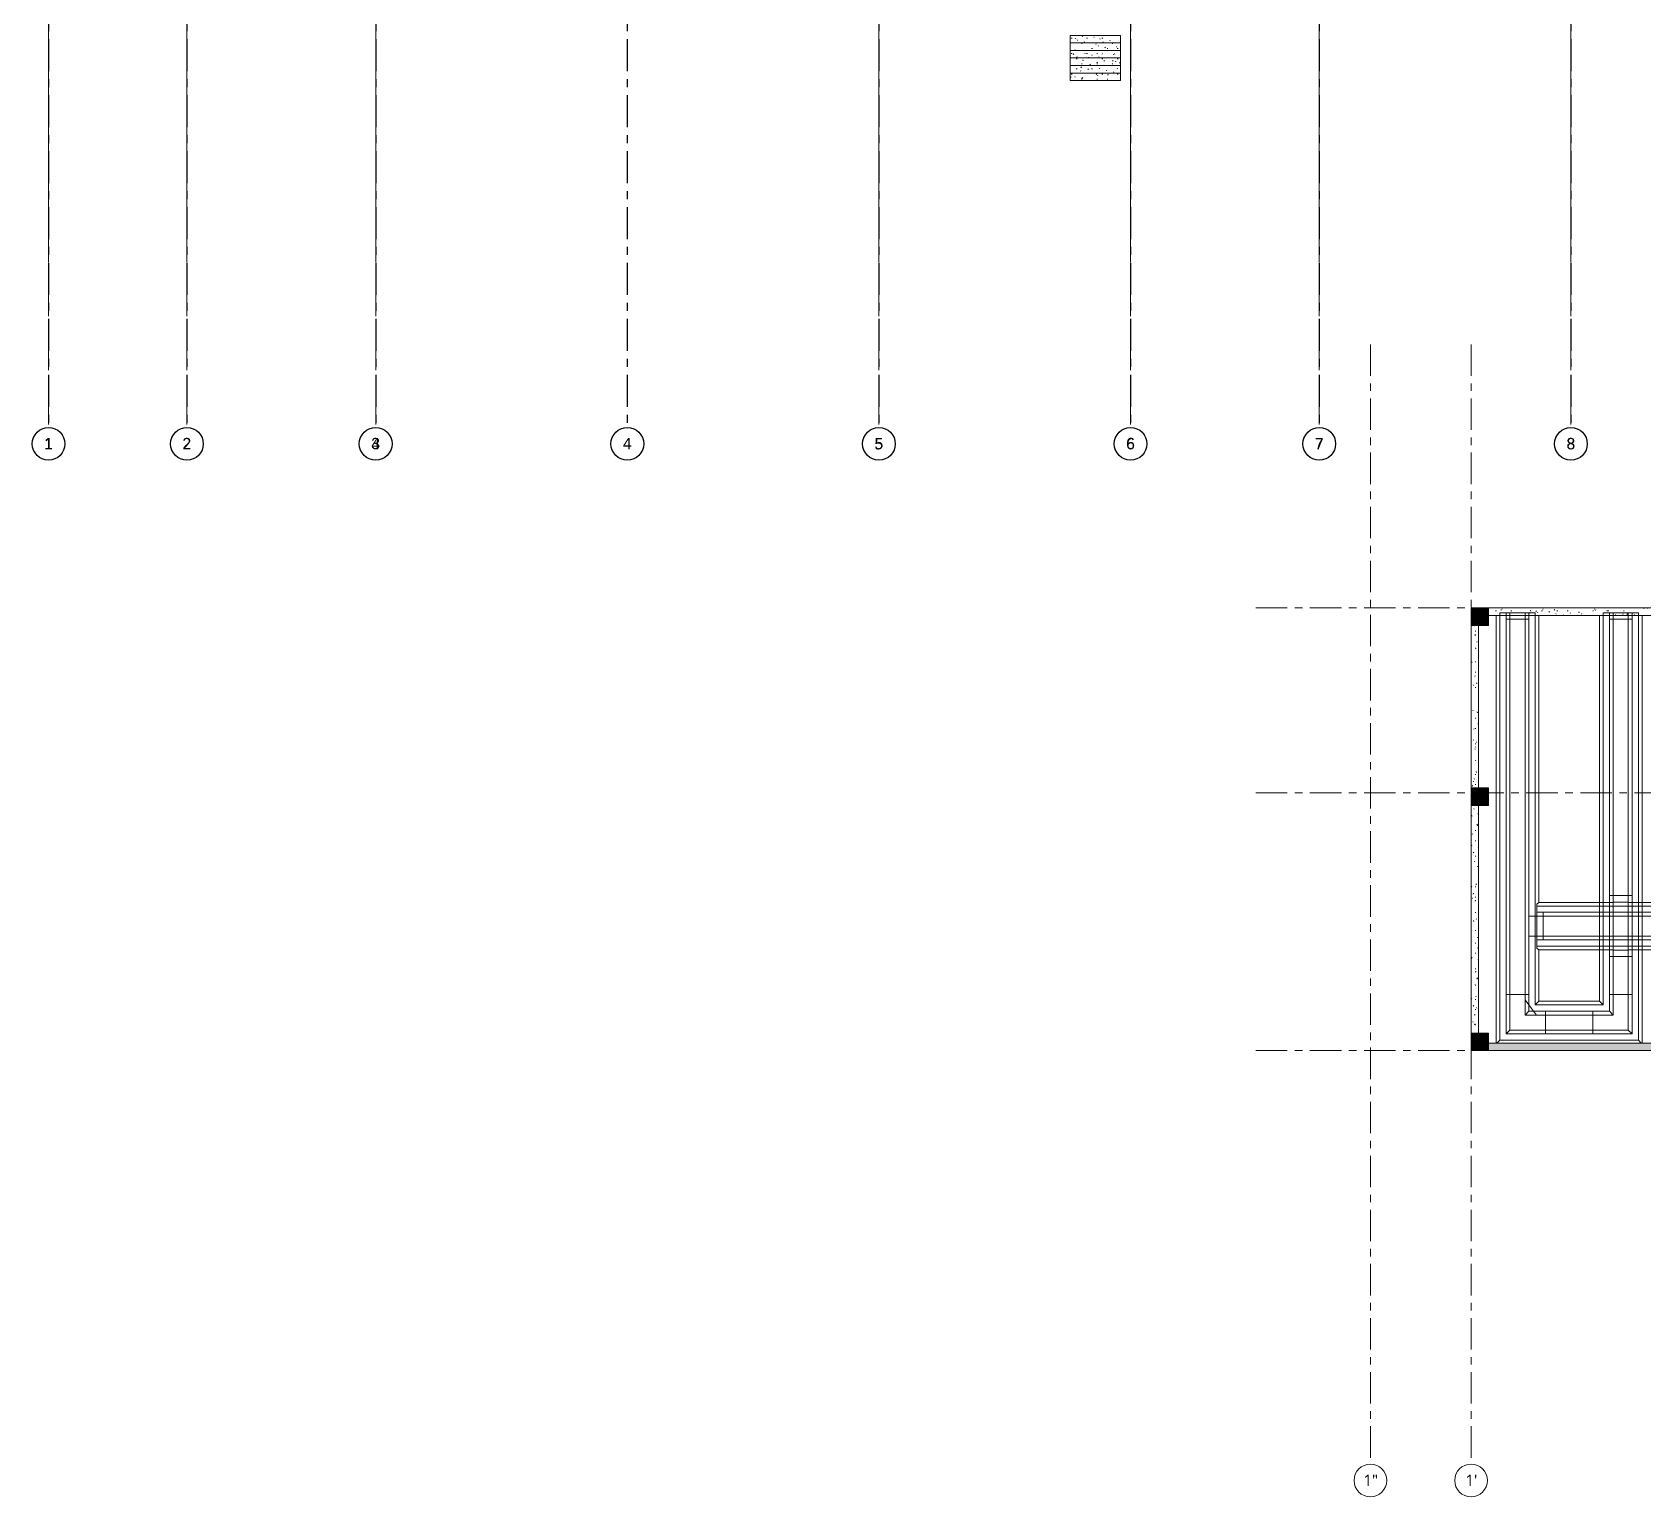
# Model space of a CAD drawing. Header units: millimetres. Extents: x -4000 to 187956, y -58990 to 162485.
# Drawn here: x -650 to 63355, y -58990 to -775 of the extents above; entities that cross this region are included whole.
import ezdxf

# ---------------------------------------------------------------- set-up
doc = ezdxf.new("R2010")
doc.units = ezdxf.units.MM
for name, pattern in [('Grid Line', [2222.5, 1270, -317.5, 317.5, -317.5]), ('Grid Line 12_5mm', [2150, 1250, -300, 300, -300]), ('Overhead 1_5mm', [250, 150, -100])]:
    doc.linetypes.add(name, pattern=pattern)
for name, color, linetype, lineweight in [('S-BEAM', 12, 'Continuous', 9), ('S-COLS', 52, 'Continuous', 9), ('S-GRID', 1, 'Continuous', 30), ('S-GRID-IDEN', 1, 'Continuous', 30), ('S-STRS', 31, 'Continuous', 9)]:
    doc.layers.add(name, color=color, linetype=linetype, lineweight=lineweight)
doc.styles.add('Arial', font='arial.ttf', dxfattribs={"height": 450})
doc.styles.add('Trebuchet MS_1', font='trebuc.ttf', dxfattribs={"height": 450})
pattern_1 = [(0, (0, 0), (812.8, 203.2), [33.528, -576.072, 33.528, -576.072, -3251.2]), (0, (0, 0), (812.8, 203.2), [-1219.2, 33.528, -1185.672, 33.528, -576.072, -1422.4]), (0, (0, 0), (812.8, 203.2), [-3048, 33.528, -372.872, 33.528, -982.472]), (120, (304.8, 101.6), (-582.37636, 602.30545), [33.528, -576.072, 33.528, -576.072, -3251.2]), (120, (304.8, 101.6), (-582.37636, 602.30545), [-1219.2, 33.528, -1185.672, 33.528, -576.072, -1422.4]), (120, (304.8, 101.6), (-582.37636, 602.30545), [-3048, 33.528, -372.872, 33.528, -982.472]), (240, (406.4, 508), (-230.42364, -805.50545), [33.528, -576.072, 33.528, -576.072, -3251.2]), (240, (406.4, 508), (-230.42364, -805.50545), [-1219.2, 33.528, -1185.672, 33.528, -576.072, -1422.4]), (240, (406.4, 508), (-230.42364, -805.50545), [-3048, 33.528, -372.872, 33.528, -982.472])]

# ---------------------------------------------------------------- blocks, each defined once
blk = doc.blocks.new('Grid - M_Grid Head - Circle-4774-FFS - TANG 1')
at = {"layer": 'S-GRID-IDEN', "color": 250, "lineweight": 9}
blk.add_circle((0, 0), 6.5, dxfattribs=at)
blk = doc.blocks.new('CMF2_NHAPHUTRO_S_rvt-1-FFS - TANG 1')
at = {"layer": 'S-BEAM'}
h = blk.add_hatch(dxfattribs=at)
h.set_pattern_fill('FP_2', color=256, style=0, pattern_type=2)
h.set_pattern_definition(pattern_1)
h.paths.add_polyline_path([(62775, -23956), (63680, -23956), (63680, -23656), (57230, -23656), (57230, -23956), (62175, -23956)])
h = blk.add_hatch(dxfattribs=at)
h.set_pattern_fill('FP_1', color=256, style=0, pattern_type=2)
h.set_pattern_definition(pattern_1)
h.paths.add_polyline_path([(56830, -40556), (56830, -24356), (56530, -24356), (56530, -40556)])
h = blk.add_hatch(dxfattribs=at)
h.set_pattern_fill('FP_1', color=256, style=0, pattern_type=2)
h.set_pattern_definition(pattern_1)
h.paths.add_polyline_path([(146830, -41256), (146830, -40956), (57230, -40956), (57230, -41256), (138873, -41256)])
at = {"layer": 'S-COLS', "lineweight": 5, "transparency": 33554534}
for points in [[(57230, -24356), (57230, -23656), (56530, -23656), (56530, -24356)], [(57230, -31506), (57230, -30806), (56530, -30806), (56530, -31506)], [(57230, -41256), (57230, -40556), (56530, -40556), (56530, -41256)]]:
    blk.add_hatch(color=256, dxfattribs=at).paths.add_polyline_path(points)
at = {"layer": 'S-BEAM', "color": 250}
for p, q in [((57230, -23656), (57230, -23956)), ((63680, -23656), (57230, -23656)), ((57230, -23956), (58075, -23956)), ((57530, -40956), (57530, -23956)), ((57925, -23956), (57925, -40591)), ((57925, -24106), (57925, -23956)), ((58075, -24106), (57925, -24106)), ((58075, -23956), (58675, -23956)), ((58675, -23956), (58075, -23956)), ((58075, -23956), (58075, -24106)), ((58075, -24106), (58075, -39028)), ((58675, -24106), (58075, -24106)), ((58675, -23956), (62175, -23956)), ((58675, -24106), (58675, -23956)), ((58675, -24106), (58675, -39028)), ((58825, -24106), (58675, -24106)), ((58825, -35907), (58825, -23956)), ((58825, -23956), (58825, -24106)), ((59220, -23956), (59220, -35362)), ((61635, -35907), (61635, -23956)), ((62030, -23956), (62030, -35907)), ((62030, -24106), (62030, -23956)), ((62175, -24106), (62030, -24106)), ((62175, -23956), (62775, -23956)), ((62775, -23956), (62175, -23956)), ((62175, -23956), (62175, -24106)), ((62775, -24106), (62175, -24106)), ((62180, -24106), (62180, -35094)), ((62775, -23956), (63680, -23956)), ((62775, -24106), (62775, -23956)), ((62930, -24106), (62775, -24106)), ((62780, -24106), (62780, -35094)), ((62930, -35907), (62930, -23956)), ((62930, -23956), (62930, -24106)), ((63325, -23956), (63325, -35907)), ((56830, -24356), (56530, -24356)), ((56530, -24356), (56530, -30806)), ((56830, -30806), (56830, -24356)), ((56530, -30806), (56530, -31506)), ((56830, -31506), (56830, -30806)), ((56530, -31506), (56530, -40556)), ((56830, -40556), (56830, -31506)), ((62030, -35094), (62175, -35094)), ((62030, -35907), (62030, -35094)), ((62175, -35094), (62775, -35094)), ((62175, -35094), (62175, -35907)), ((62775, -35094), (62930, -35094)), ((62775, -35907), (62775, -35094)), ((62930, -35094), (62930, -35907)), ((62175, -35362), (59220, -35362)), ((62175, -35757), (59220, -35757)), ((59220, -35757), (59398, -35757)), ((59398, -35757), (59398, -35907)), ((62175, -35507), (62775, -35507)), ((62175, -35757), (62175, -35507)), ((62775, -35757), (62175, -35757)), ((62775, -35362), (63880, -35362)), ((62775, -35507), (62775, -35757)), ((63880, -35757), (62775, -35757)), ((58825, -36707), (58825, -35907)), ((58825, -35907), (59075, -35907)), ((59148, -35907), (59075, -35907)), ((59075, -35907), (59075, -36707)), ((59398, -35907), (59148, -35907)), ((59148, -35907), (59148, -36707)), ((59398, -35907), (61630, -35907)), ((59398, -35907), (59398, -36707)), ((61780, -35907), (61630, -35907)), ((61630, -35907), (61630, -36707)), ((62030, -35907), (61780, -35907)), ((61780, -35907), (61780, -36707)), ((62030, -35907), (62030, -36707)), ((62030, -36707), (62030, -35907)), ((62175, -35907), (62030, -35907)), ((62930, -35907), (62775, -35907)), ((63180, -35907), (62930, -35907)), ((62930, -35907), (62930, -36707)), ((62930, -36707), (62930, -35907)), ((63180, -35907), (63180, -36707)), ((63330, -35907), (63180, -35907)), ((63325, -35907), (64064, -35907)), ((63330, -35907), (63330, -36707)), ((58825, -39438), (58825, -36707)), ((59075, -36707), (58825, -36707)), ((59075, -36707), (59148, -36707)), ((59148, -36707), (59398, -36707)), ((59220, -36857), (62180, -36857)), ((59398, -36857), (59220, -36857)), ((59398, -36707), (61630, -36707)), ((59398, -36707), (59398, -36857)), ((61630, -36707), (61780, -36707)), ((61635, -37257), (61635, -36707)), ((61780, -36707), (62030, -36707)), ((62030, -36707), (62030, -37257)), ((62030, -37257), (62030, -36707)), ((62030, -36707), (62180, -36707)), ((62180, -36707), (62180, -37257)), ((62180, -36857), (62775, -36857)), ((62180, -37107), (62180, -36857)), ((62180, -37107), (62775, -37107)), ((62775, -37257), (62775, -36707)), ((62775, -36707), (62930, -36707)), ((62775, -36857), (63880, -36857)), ((62775, -36857), (62775, -37107)), ((62930, -36707), (63180, -36707)), ((62930, -37257), (62930, -36707)), ((62930, -36707), (62930, -37257)), ((63180, -36707), (63330, -36707)), ((63325, -36707), (63325, -37257)), ((63330, -36707), (131178, -36707)), ((59220, -37252), (59220, -39296)), ((62180, -37252), (59220, -37252)), ((61635, -39296), (61635, -37257)), ((62030, -37257), (62030, -39691)), ((62030, -37519), (62030, -37257)), ((62180, -37519), (62030, -37519)), ((62180, -37257), (62180, -37519)), ((62180, -37519), (62180, -39028)), ((62775, -37519), (62180, -37519)), ((63880, -37252), (62775, -37252)), ((62775, -37519), (62775, -37257)), ((62930, -37519), (62775, -37519)), ((62780, -37519), (62780, -39028)), ((62930, -40591), (62930, -37257)), ((62930, -37257), (62930, -37519)), ((63325, -37257), (63325, -40956)), ((57925, -39028), (58075, -39028)), ((57925, -40591), (57925, -39028)), ((58075, -39028), (58675, -39028)), ((58075, -39028), (58075, -40441)), ((58675, -39028), (58825, -39028)), ((58675, -39238), (58675, -39028)), ((58825, -39028), (58825, -39438)), ((62030, -39028), (62180, -39028)), ((62030, -39691), (62030, -39028)), ((62180, -39028), (62775, -39028)), ((62180, -39028), (62180, -39841)), ((62775, -39028), (62930, -39028)), ((62775, -40436), (62775, -39028)), ((62930, -39028), (62930, -40591)), ((58825, -39438), (58675, -39238)), ((58934, -39583), (58825, -39438)), ((58825, -39438), (58825, -39691)), ((58825, -39691), (58825, -39438)), ((59015, -39691), (58934, -39583)), ((59220, -39296), (61635, -39296)), ((58825, -39691), (59015, -39691)), ((59015, -39691), (58825, -39691)), ((62030, -39691), (59015, -39691)), ((59128, -39841), (59015, -39691)), ((59015, -39691), (59488, -39691)), ((59488, -39841), (59128, -39841)), ((59488, -39691), (59488, -39841)), ((59488, -39841), (61368, -39841)), ((59488, -39841), (59488, -40441)), ((61368, -39841), (61368, -39691)), ((61368, -39691), (62030, -39691)), ((61368, -40441), (61368, -39841)), ((62180, -39841), (61368, -39841)), ((56530, -40556), (56830, -40556)), ((57230, -40956), (57230, -41256)), ((63730, -40956), (57230, -40956)), ((57925, -40591), (62930, -40591)), ((59488, -40591), (57925, -40591)), ((58075, -40441), (59488, -40441)), ((59488, -40441), (61368, -40441)), ((59488, -40441), (59488, -40591)), ((61368, -40591), (61368, -40441)), ((61368, -40441), (62775, -40441)), ((62930, -40591), (61368, -40591)), ((62775, -40441), (62775, -40436)), ((57230, -41256), (63730, -41256))]:
    blk.add_line(p, q, dxfattribs=at)
at = {"layer": 'S-BEAM', "color": 252}
for p, q in [((57230, -23956), (57230, -23656)), ((63680, -23656), (57230, -23656)), ((57530, -23956), (57230, -23956)), ((57530, -23956), (57925, -23956)), ((57675, -23856), (57925, -23856)), ((57675, -23956), (57675, -23856)), ((57675, -23956), (57675, -40841)), ((57675, -23956), (57675, -40841)), ((57925, -23856), (57925, -23956)), ((57925, -23856), (58825, -23856)), ((57925, -23956), (57925, -23856)), ((57925, -23956), (58075, -23956)), ((57925, -24106), (57925, -39028)), ((57925, -24106), (58075, -24106)), ((58075, -24106), (58075, -23956)), ((58075, -24106), (58675, -24106)), ((58675, -23956), (58825, -23956)), ((58675, -24106), (58675, -23956)), ((58675, -24106), (58825, -24106)), ((58825, -23856), (59075, -23856)), ((58825, -23956), (58825, -23856)), ((58825, -23856), (58825, -23956)), ((58825, -23956), (59220, -23956)), ((58825, -24106), (58825, -39028)), ((59075, -23856), (59075, -23956)), ((59075, -23956), (59075, -35907)), ((59075, -23956), (59075, -35907)), ((61635, -23956), (59220, -23956)), ((61635, -23956), (62030, -23956)), ((61780, -23856), (62030, -23856)), ((61780, -23956), (61780, -23856)), ((61780, -23956), (61780, -35362)), ((61780, -23956), (61780, -35362)), ((62030, -23856), (62030, -23956)), ((62030, -23856), (62930, -23856)), ((62030, -23956), (62030, -23856)), ((62030, -23956), (62175, -23956)), ((62030, -24106), (62030, -35094)), ((62030, -24106), (62180, -24106)), ((62175, -24106), (62175, -23956)), ((62180, -23956), (62180, -24106)), ((62180, -24106), (62180, -23956)), ((62180, -24106), (62780, -24106)), ((62775, -23956), (62930, -23956)), ((62775, -24106), (62775, -23956)), ((62780, -23956), (62780, -24106)), ((62780, -23956), (62780, -24106)), ((62780, -24106), (62930, -24106)), ((62930, -23856), (63180, -23856)), ((62930, -23956), (62930, -23856)), ((62930, -23856), (62930, -23956)), ((62930, -23956), (63325, -23956)), ((62930, -24106), (62930, -35094)), ((63180, -23856), (63180, -23956)), ((63180, -23956), (63180, -35362)), ((63180, -23956), (63180, -35362)), ((63680, -23956), (63325, -23956)), ((56530, -24356), (56530, -30806)), ((56830, -30806), (56830, -24356)), ((56530, -31506), (56530, -40556)), ((56830, -31506), (56830, -40556)), ((62180, -35094), (62030, -35094)), ((62175, -35357), (62175, -35094)), ((62180, -35094), (62180, -35357)), ((62780, -35094), (62180, -35094)), ((62180, -35357), (62180, -35094)), ((62775, -35357), (62775, -35094)), ((62780, -35094), (62780, -35362)), ((62930, -35094), (62780, -35094)), ((62780, -35094), (62780, -35362)), ((59220, -35362), (59148, -35434)), ((59148, -35757), (59148, -35434)), ((59220, -35757), (59148, -35757)), ((59148, -35907), (59148, -35757)), ((59148, -35757), (59220, -35757)), ((59220, -35507), (61635, -35507)), ((59220, -35507), (61635, -35507)), ((59398, -35757), (61635, -35757)), ((59398, -35907), (59398, -35757)), ((61780, -35757), (61780, -35907)), ((62175, -35357), (62775, -35357)), ((62175, -35507), (62175, -35357)), ((62175, -35907), (62175, -35757)), ((62775, -35357), (62775, -35507)), ((62775, -35907), (62775, -35757)), ((63180, -35757), (63180, -35907)), ((63325, -35507), (64214, -35507)), ((63325, -35507), (63880, -35507)), ((63325, -35757), (64064, -35757)), ((59148, -35907), (58825, -35907)), ((59075, -36707), (59075, -35907)), ((59148, -36707), (59148, -35907)), ((59225, -35907), (59398, -35907)), ((59225, -35907), (59398, -35907)), ((59398, -35907), (59225, -35907)), ((59398, -36707), (59398, -35907)), ((61630, -35907), (61635, -35907)), ((61630, -35907), (61635, -35907)), ((62030, -35907), (61635, -35907)), ((61780, -35907), (61780, -36707)), ((62030, -35907), (62175, -35907)), ((62180, -35907), (62780, -35907)), ((62180, -35907), (62180, -36707)), ((62180, -36707), (62180, -35907)), ((62930, -35907), (62775, -35907)), ((62780, -35907), (62780, -36707)), ((62780, -35907), (62780, -36707)), ((62930, -35907), (63325, -35907)), ((63325, -35907), (62930, -35907)), ((63180, -36707), (63180, -35907)), ((63325, -35907), (63330, -35907)), ((58825, -36707), (59148, -36707)), ((59075, -36707), (59075, -39441)), ((59075, -36707), (59075, -39441)), ((59148, -36857), (59148, -36707)), ((59148, -37179), (59148, -36857)), ((59148, -36857), (59220, -36857)), ((59220, -36857), (59148, -36857)), ((59220, -36707), (59398, -36707)), ((59398, -36707), (59220, -36707)), ((59220, -37107), (61635, -37107)), ((59220, -37107), (61635, -37107)), ((59398, -36707), (59225, -36707)), ((59398, -36857), (59398, -36707)), ((59398, -36857), (61635, -36857)), ((61630, -36707), (61635, -36707)), ((61635, -36707), (61630, -36707)), ((62030, -36707), (61635, -36707)), ((61780, -36707), (61780, -36857)), ((62030, -36707), (62180, -36707)), ((62180, -36707), (62775, -36707)), ((62180, -36707), (62180, -36857)), ((62180, -37257), (62180, -37107)), ((62775, -36707), (62780, -36707)), ((62775, -36707), (62930, -36707)), ((62775, -36857), (62775, -36707)), ((62775, -37107), (62775, -37257)), ((62930, -36707), (63330, -36707)), ((62930, -36707), (63325, -36707)), ((63180, -36707), (63180, -36857)), ((63330, -36707), (63325, -36707)), ((63325, -36857), (131178, -36857)), ((63325, -37107), (63880, -37107)), ((63325, -37107), (67580, -37107)), ((59148, -37179), (59220, -37252)), ((61780, -37252), (61780, -37257)), ((61780, -37252), (61780, -37257)), ((61780, -37257), (61780, -39441)), ((61780, -37257), (61780, -39441)), ((62030, -37519), (62030, -39028)), ((62030, -37519), (62180, -37519)), ((62180, -37519), (62180, -37257)), ((62180, -37519), (62780, -37519)), ((62775, -37519), (62775, -37257)), ((62780, -37252), (62780, -37257)), ((62780, -37252), (62780, -37257)), ((62780, -37257), (62780, -37519)), ((62780, -37257), (62780, -37519)), ((62780, -37519), (62930, -37519)), ((62930, -37519), (62930, -39028)), ((63180, -37252), (63180, -37257)), ((63180, -37252), (63180, -37257)), ((63180, -37257), (63180, -40841)), ((63180, -37257), (63180, -40841)), ((58075, -39028), (57925, -39028)), ((58675, -39028), (58075, -39028)), ((58075, -40441), (58075, -39028)), ((58825, -39028), (58675, -39028)), ((58675, -39238), (58675, -39028)), ((62180, -39028), (62030, -39028)), ((62780, -39028), (62180, -39028)), ((62180, -39841), (62180, -39028)), ((62775, -40436), (62775, -39028)), ((62780, -39028), (62780, -40441)), ((62930, -39028), (62780, -39028)), ((62780, -39028), (62780, -40441)), ((58675, -39238), (58675, -39841)), ((58675, -39238), (58675, -39841)), ((58675, -39238), (58825, -39438)), ((58825, -39438), (58934, -39583)), ((59015, -39691), (58934, -39583)), ((59075, -39441), (61780, -39441)), ((59075, -39441), (61780, -39441)), ((58675, -39841), (59128, -39841)), ((58675, -39841), (59128, -39841)), ((59128, -39841), (59015, -39691)), ((59488, -39841), (59128, -39841)), ((59488, -39691), (61368, -39691)), ((59488, -39841), (59488, -39691)), ((59488, -40441), (59488, -39841)), ((61368, -39691), (61368, -39841)), ((61368, -39841), (61368, -40441)), ((61368, -39841), (62180, -39841)), ((57530, -40956), (57230, -40956)), ((57560, -40956), (57530, -40956)), ((63295, -40956), (57560, -40956)), ((57675, -40841), (63180, -40841)), ((57675, -40841), (63180, -40841)), ((59488, -40441), (58075, -40441)), ((59488, -40591), (59488, -40441)), ((59488, -40591), (61368, -40591)), ((61368, -40441), (61368, -40591)), ((61368, -40441), (62775, -40441)), ((62775, -40441), (62775, -40436)), ((62775, -40441), (62780, -40441)), ((62780, -40441), (62775, -40441)), ((63325, -40956), (63295, -40956)), ((63730, -40956), (63325, -40956)), ((57230, -41256), (63730, -41256))]:
    blk.add_line(p, q, dxfattribs=at)
at = {"layer": 'S-BEAM', "color": 253}
for p, q in [((57675, -23956), (57530, -23956)), ((57530, -23956), (57675, -23956)), ((57925, -23856), (57675, -23856)), ((57675, -23856), (57675, -23956)), ((57925, -23956), (57675, -23956)), ((57675, -23956), (57925, -23956)), ((57925, -23856), (58075, -23856)), ((58075, -23856), (57925, -23856)), ((58825, -23956), (57925, -23956)), ((57925, -23956), (57925, -24106)), ((57925, -23956), (57925, -24106)), ((57925, -23956), (58825, -23956)), ((58075, -23856), (58675, -23856)), ((58075, -23856), (58075, -24106)), ((58675, -23856), (58075, -23856)), ((58075, -24106), (58075, -23856)), ((58675, -23856), (58825, -23856)), ((58675, -23856), (58675, -24106)), ((58825, -23856), (58675, -23856)), ((58675, -23856), (58675, -24106)), ((59075, -23856), (58825, -23856)), ((59075, -23956), (58825, -23956)), ((58825, -23956), (58825, -24106)), ((58825, -23956), (59075, -23956)), ((58825, -24106), (58825, -23956)), ((59075, -23856), (59075, -23956)), ((59220, -23956), (59075, -23956)), ((59075, -23956), (59220, -23956)), ((61780, -23956), (61635, -23956)), ((61635, -23956), (61780, -23956)), ((62030, -23856), (61780, -23856)), ((61780, -23856), (61780, -23956)), ((62030, -23956), (61780, -23956)), ((61780, -23956), (62030, -23956)), ((62030, -23856), (62180, -23856)), ((62180, -23856), (62030, -23856)), ((62930, -23956), (62030, -23956)), ((62030, -23956), (62030, -24106)), ((62030, -23956), (62030, -24106)), ((62030, -23956), (62930, -23956)), ((62180, -23856), (62780, -23856)), ((62180, -23856), (62180, -23955)), ((62780, -23856), (62180, -23856)), ((62180, -23955), (62180, -23856)), ((62780, -23856), (62930, -23856)), ((62780, -23856), (62780, -23956)), ((62930, -23856), (62780, -23856)), ((62780, -23856), (62780, -23956)), ((63180, -23856), (62930, -23856)), ((63180, -23956), (62930, -23956)), ((62930, -23956), (62930, -24106)), ((62930, -23956), (63180, -23956)), ((62930, -24106), (62930, -23956)), ((63180, -23856), (63180, -23956)), ((63325, -23956), (63180, -23956)), ((63180, -23956), (63325, -23956)), ((62030, -35094), (62030, -35362)), ((62030, -35094), (62030, -35362)), ((62930, -35094), (62930, -35362)), ((62930, -35362), (62930, -35094)), ((59148, -35434), (59148, -35507)), ((59148, -35507), (59148, -35757)), ((59148, -35507), (59220, -35507)), ((59148, -35507), (59220, -35507)), ((59148, -35907), (59148, -35757)), ((59148, -35757), (59148, -35907)), ((59220, -35757), (59398, -35757)), ((59398, -35757), (59220, -35757)), ((61635, -35507), (62030, -35507)), ((61635, -35507), (62175, -35507)), ((61635, -35757), (63325, -35757)), ((61780, -35362), (61780, -35757)), ((61780, -35362), (61780, -35907)), ((62030, -35757), (62030, -36857)), ((62030, -35757), (62030, -36857)), ((62175, -35357), (62175, -35362)), ((62175, -35757), (62175, -35357)), ((62175, -35757), (62175, -35362)), ((62775, -35507), (62175, -35507)), ((62180, -35357), (62180, -35907)), ((62180, -35907), (62180, -35357)), ((62775, -35362), (62775, -35357)), ((62775, -35757), (62775, -35357)), ((62775, -35757), (62775, -35362)), ((62775, -35507), (63325, -35507)), ((62780, -35362), (62780, -35907)), ((62780, -35362), (62780, -35907)), ((62930, -35507), (63325, -35507)), ((62930, -35757), (62930, -36857)), ((62930, -36857), (62930, -35757)), ((63180, -35362), (63180, -35907)), ((63180, -35362), (63180, -35757)), ((59075, -35907), (59075, -36707)), ((59075, -35907), (59075, -36707)), ((59220, -35907), (59148, -35907)), ((61635, -35907), (62030, -35907)), ((61780, -35907), (61780, -36707)), ((62175, -35907), (62180, -35907)), ((62780, -35907), (62930, -35907)), ((63180, -35907), (63180, -36707)), ((59148, -36707), (59220, -36707)), ((59148, -36857), (59148, -36707)), ((59148, -36707), (59220, -36707)), ((59148, -36707), (59148, -36857)), ((59220, -36707), (59148, -36707)), ((59148, -36857), (59148, -37107)), ((59148, -37107), (59148, -37179)), ((59148, -37107), (59220, -37107)), ((59148, -37107), (59220, -37107)), ((59220, -36857), (59398, -36857)), ((59220, -36857), (59398, -36857)), ((61635, -36707), (62030, -36707)), ((61635, -36857), (63325, -36857)), ((61635, -37107), (62180, -37107)), ((61635, -37107), (62030, -37107)), ((61780, -36707), (61780, -37252)), ((61780, -36857), (61780, -37252)), ((62180, -36857), (62180, -37252)), ((62180, -36857), (62180, -37257)), ((62180, -37107), (62775, -37107)), ((62775, -37252), (62775, -36857)), ((62775, -37257), (62775, -36857)), ((62775, -37107), (63325, -37107)), ((62780, -36707), (62930, -36707)), ((62780, -36707), (62780, -37252)), ((62780, -36707), (62780, -37252)), ((62930, -37107), (63325, -37107)), ((63180, -36707), (63180, -37252)), ((63180, -36857), (63180, -37252)), ((62030, -37252), (62030, -37257)), ((62030, -37252), (62030, -37257)), ((62030, -37257), (62030, -37519)), ((62030, -37257), (62030, -37519)), ((62180, -37252), (62180, -37257)), ((62180, -37257), (62180, -37519)), ((62180, -37519), (62180, -37257)), ((62180, -37257), (62775, -37257)), ((62775, -37257), (62775, -37252)), ((62930, -37252), (62930, -37257)), ((62930, -37257), (62930, -37252)), ((62930, -37257), (62930, -37519)), ((62930, -37519), (62930, -37257)), ((57925, -39028), (57925, -40591)), ((57925, -39028), (57925, -40591)), ((58075, -39028), (58075, -40441)), ((58075, -40441), (58075, -39028)), ((58675, -39028), (58675, -39238)), ((58675, -39028), (58675, -39238)), ((58825, -39028), (58825, -39691)), ((58825, -39691), (58825, -39028)), ((62030, -39028), (62030, -39691)), ((62030, -39028), (62030, -39691)), ((62180, -39028), (62180, -39841)), ((62180, -39841), (62180, -39028)), ((62930, -39028), (62930, -40591)), ((62930, -40591), (62930, -39028)), ((59220, -39296), (59075, -39441)), ((59075, -39441), (59220, -39296)), ((61635, -39296), (61780, -39441)), ((61780, -39441), (61635, -39296)), ((58675, -39841), (58825, -39691)), ((58825, -39691), (58675, -39841)), ((58825, -39691), (58675, -39841)), ((58675, -39841), (58825, -39691)), ((58825, -39691), (59488, -39691)), ((59488, -39691), (58825, -39691)), ((59128, -39841), (59488, -39841)), ((59128, -39841), (59488, -39841)), ((61368, -39691), (62030, -39691)), ((62030, -39691), (61368, -39691)), ((61368, -39841), (62180, -39841)), ((61368, -39841), (62180, -39841)), ((62180, -39841), (62030, -39691)), ((62030, -39691), (62180, -39841)), ((62030, -39691), (62180, -39841)), ((62180, -39841), (62030, -39691)), ((63325, -40956), (57530, -40956)), ((57560, -40956), (57530, -40956)), ((57675, -40841), (57560, -40956)), ((57560, -40956), (57675, -40841)), ((63295, -40956), (57560, -40956)), ((57925, -40591), (58075, -40441)), ((58075, -40441), (57925, -40591)), ((58075, -40441), (57925, -40591)), ((57925, -40591), (58075, -40441)), ((57925, -40591), (59488, -40591)), ((57925, -40591), (59488, -40591)), ((58075, -40441), (59488, -40441)), ((59488, -40441), (58075, -40441)), ((61368, -40441), (62775, -40441)), ((62775, -40441), (61368, -40441)), ((61368, -40591), (62930, -40591)), ((61368, -40591), (62930, -40591)), ((62930, -40591), (62780, -40441)), ((62780, -40441), (62930, -40591)), ((62780, -40441), (62930, -40591)), ((62930, -40591), (62780, -40441)), ((63180, -40841), (63295, -40956)), ((63295, -40956), (63180, -40841)), ((63325, -40956), (63295, -40956))]:
    blk.add_line(p, q, dxfattribs=at)
at = {"layer": 'S-BEAM', "color": 254}
for p, q in [((58825, -23856), (57925, -23856)), ((57925, -23856), (57925, -23956)), ((57925, -23856), (57925, -23956)), ((58825, -23856), (58825, -23956)), ((58825, -23956), (58825, -23856)), ((62930, -23856), (62030, -23856)), ((62030, -23856), (62030, -23956)), ((62030, -23856), (62030, -23956)), ((62930, -23856), (62930, -23956)), ((62930, -23956), (62930, -23856)), ((59148, -35757), (59148, -35907)), ((59148, -35757), (59220, -35757)), ((59220, -35757), (59148, -35757)), ((62030, -35362), (62030, -35757)), ((62030, -35362), (62030, -35757)), ((62030, -35507), (62175, -35507)), ((62175, -35507), (62775, -35507)), ((62175, -35507), (62775, -35507)), ((62775, -35507), (62930, -35507)), ((62930, -35362), (62930, -35757)), ((62930, -35757), (62930, -35362)), ((59148, -36707), (59148, -35907)), ((59148, -35907), (59225, -35907)), ((59148, -35907), (59148, -36707)), ((59148, -36707), (59148, -35907)), ((59148, -35907), (59225, -35907)), ((59225, -35907), (59220, -35907)), ((61780, -35907), (61780, -36707)), ((62030, -35907), (62175, -35907)), ((63180, -35907), (63180, -36707)), ((59148, -36707), (59148, -36857)), ((59148, -36857), (59220, -36857)), ((59148, -36857), (59220, -36857)), ((59225, -36707), (59220, -36707)), ((62030, -36707), (62180, -36707)), ((62030, -36857), (62030, -37252)), ((62030, -36857), (62030, -37252)), ((62030, -37107), (62180, -37107)), ((62180, -36707), (62180, -36857)), ((62180, -36857), (62180, -36707)), ((62180, -36857), (62180, -37252)), ((62180, -37252), (62180, -36857)), ((62180, -37107), (62775, -37107)), ((62180, -37107), (62775, -37107)), ((62775, -37107), (62930, -37107)), ((62930, -36857), (62930, -37252)), ((62930, -37252), (62930, -36857)), ((62180, -37252), (62180, -37257)), ((62180, -37257), (62180, -37252))]:
    blk.add_line(p, q, dxfattribs=at)
at = {"layer": 'S-BEAM', "color": 37}
for p, q in [((56530, -24356), (56830, -24356)), ((56530, -30806), (56530, -31506)), ((56530, -30806), (56830, -30806)), ((56830, -30806), (56530, -30806)), ((56830, -31506), (56830, -30806)), ((56530, -31506), (56830, -31506)), ((56530, -31506), (56830, -31506)), ((56830, -40556), (56530, -40556)), ((57230, -41256), (57230, -40956))]:
    blk.add_line(p, q, dxfattribs=at)
at = {"layer": 'S-BEAM', "color": 90}
blk.add_line((59148, -35907), (59148, -36707), dxfattribs=at)
at = {"layer": 'S-COLS', "color": 250}
for p, q in [((57230, -23656), (56530, -23656)), ((56530, -23656), (56530, -24356)), ((56530, -24356), (56530, -23656)), ((56530, -23656), (57230, -23656)), ((57230, -24356), (57230, -23656)), ((57230, -23956), (56830, -23956)), ((56830, -23956), (56830, -24356)), ((56830, -23956), (57230, -23956)), ((56830, -24356), (56830, -23956)), ((57230, -24356), (57230, -23956)), ((56530, -24356), (57230, -24356)), ((56830, -24356), (57230, -24356)), ((57230, -30806), (56530, -30806)), ((56530, -30806), (56530, -31506)), ((57230, -30806), (56830, -30806)), ((56830, -31506), (56830, -30806)), ((57230, -31506), (57230, -30806)), ((57230, -31506), (57230, -30806)), ((56530, -31506), (57230, -31506)), ((56830, -31506), (57230, -31506)), ((57230, -40556), (56530, -40556)), ((56530, -40556), (56530, -41256)), ((56530, -41256), (56530, -40556)), ((56829, -40556), (56829, -41256)), ((57230, -40556), (56829, -40556)), ((56829, -41256), (56829, -40556)), ((57230, -41256), (57230, -40556)), ((57230, -41256), (57230, -40556)), ((56530, -41256), (57230, -41256)), ((56829, -41256), (56530, -41256)), ((56829, -41256), (57230, -41256))]:
    blk.add_line(p, q, dxfattribs=at)
at = {"layer": 'S-COLS', "color": 252}
blk.add_line((57230, -23656), (57230, -23956), dxfattribs=at)
at = {"layer": 'S-COLS', "color": 37}
for p, q in [((56830, -24356), (56530, -24356)), ((56530, -31506), (56530, -30806)), ((56530, -30806), (56830, -30806)), ((56830, -30806), (56830, -31506)), ((56830, -31506), (56530, -31506)), ((56530, -40556), (56829, -40556))]:
    blk.add_line(p, q, dxfattribs=at)
at = {"layer": 'S-GRID', "linetype": 'Grid Line 12_5mm', "lineweight": 9}
for p, q in [((47977, -23656), (186656, -23656)), ((47977, -31006), (186656, -31006)), ((47977, -41256), (186656, -41256))]:
    blk.add_line(p, q, dxfattribs=at)
at = {"layer": 'S-GRID-IDEN', "lineweight": 9, "char_height": 450, "attachment_point": 1, "style": 'Trebuchet MS_1', "bg_fill": 3, "box_fill_scale": 1.25, "bg_fill_color": 256, "bg_fill_true_color": 13158600, "bg_fill_transparency": 0}
for s, insert, width in [('1"', (52259, -58109), 649.37), ("1'", (56312, -58109), 521.1)]:
    blk.add_mtext(s, dxfattribs=dict(at, insert=insert, width=width))
at = {"layer": 'S-GRID', "linetype": 'Grid Line 12_5mm', "lineweight": 9}
for p, q in [((52530, -13185), (52530, -57690)), ((56530, -13185), (56530, -57690))]:
    blk.add_line(p, q, dxfattribs=at)
at = {"layer": 'S-GRID-IDEN', "color": 10, "lineweight": 5, "xscale": 99.99999999999993, "yscale": 99.99999999999993, "zscale": 99.99999999999993, "rotation": 180}
for p in [(52530, -58340), (56530, -58340)]:
    blk.add_blockref('Grid - M_Grid Head - Circle-4774-FFS - TANG 1', p, dxfattribs=at)
blk = doc.blocks.new('CMF2_NHAXUONG_A_rvt-1-FFS - TANG 1')
at = {"layer": 'S-STRS'}
h = blk.add_hatch(dxfattribs=at)
h.set_pattern_fill('FP_1', color=256, style=0, pattern_type=2)
h.set_pattern_definition(pattern_1)
h.paths.add_polyline_path([(42600, -1200), (42600, -900), (40600, -900), (40600, -1200)])
h = blk.add_hatch(dxfattribs=at)
h.set_pattern_fill('FP_1', color=256, style=0, pattern_type=2)
h.set_pattern_definition(pattern_1)
h.paths.add_polyline_path([(42600, -1500), (42600, -1200), (40600, -1200), (40600, -1500)])
h = blk.add_hatch(dxfattribs=at)
h.set_pattern_fill('FP_1', color=256, style=0, pattern_type=2)
h.set_pattern_definition(pattern_1)
h.paths.add_polyline_path([(42600, -1800), (42600, -1500), (40600, -1500), (40600, -1800)])
h = blk.add_hatch(dxfattribs=at)
h.set_pattern_fill('FP_1', color=256, style=0, pattern_type=2)
h.set_pattern_definition(pattern_1)
h.paths.add_polyline_path([(42600, -2100), (42600, -1800), (40600, -1800), (40600, -2100)])
h = blk.add_hatch(dxfattribs=at)
h.set_pattern_fill('FP_1', color=256, style=0, pattern_type=2)
h.set_pattern_definition(pattern_1)
h.paths.add_polyline_path([(42600, -2400), (42600, -2100), (40600, -2100), (40600, -2400)])
h = blk.add_hatch(dxfattribs=at)
h.set_pattern_fill('FP_1', color=256, style=0, pattern_type=2)
h.set_pattern_definition(pattern_1)
h.paths.add_polyline_path([(42600, -2700), (42600, -2400), (40600, -2400), (40600, -2700)])
at = {"layer": 'S-STRS', "color": 250}
for p, q in [((40600, -900), (42600, -900)), ((40600, -1200), (40600, -900)), ((40600, -1500), (40600, -1200)), ((40600, -1200), (42600, -1200)), ((42600, -1200), (42600, -900)), ((42600, -1500), (42600, -1200)), ((40600, -1800), (40600, -1500)), ((40600, -1500), (42600, -1500)), ((40600, -2100), (40600, -1800)), ((40600, -1800), (42600, -1800)), ((42600, -1800), (42600, -1500)), ((42600, -2100), (42600, -1800)), ((40600, -2400), (40600, -2100)), ((40600, -2100), (42600, -2100)), ((40600, -2700), (40600, -2400)), ((40600, -2400), (42600, -2400)), ((42600, -2400), (42600, -2100)), ((42600, -2700), (42600, -2400)), ((40600, -2700), (42600, -2700))]:
    blk.add_line(p, q, dxfattribs=at)
at = {"layer": 'S-STRS', "color": 250, "linetype": 'Overhead 1_5mm'}
for p, q in [((40600, -1200), (42600, -1200)), ((40600, -1500), (42600, -1500)), ((40600, -1800), (42600, -1800)), ((40600, -2100), (42600, -2100)), ((40600, -2400), (42600, -2400)), ((40600, -2700), (42600, -2700))]:
    blk.add_line(p, q, dxfattribs=at)
at = {"layer": 'S-GRID-IDEN', "lineweight": 9, "char_height": 450, "width": 400.84, "attachment_point": 1, "style": 'Trebuchet MS_1', "bg_fill": 3, "box_fill_scale": 1.25, "bg_fill_color": 256, "bg_fill_true_color": 13158600, "bg_fill_transparency": 0}
for s, insert in [('1', (-168, -16907)), ('2', (5332, -16907)), ('3', (12832, -16907)), ('5', (32832, -16907)), ('6', (42832, -16907)), ('7', (50332, -16907)), ('8', (60332, -16907))]:
    blk.add_mtext(s, dxfattribs=dict(at, insert=insert))
at = {"layer": 'S-GRID', "linetype": 'Grid Line 12_5mm', "lineweight": 9}
for p, q in [((0, 161185), (0, -16487)), ((5500, 161185), (5500, -16487)), ((13000, 161185), (13000, -16487)), ((33000, 161185), (33000, -16487)), ((43000, 161185), (43000, -16487)), ((50500, 161185), (50500, -16487)), ((60500, 161185), (60500, -16487))]:
    blk.add_line(p, q, dxfattribs=at)
at = {"layer": 'S-GRID-IDEN', "color": 10, "lineweight": 5, "xscale": 99.99999999999993, "yscale": 99.99999999999993, "zscale": 99.99999999999993, "rotation": 180}
for p in [(0, -17137), (5500, -17137), (33000, -17137), (43000, -17137), (50500, -17137), (60500, -17137)]:
    blk.add_blockref('Grid - M_Grid Head - Circle-4774-FFS - TANG 1', p, dxfattribs=at)
at = {"layer": 'S-GRID-IDEN', "lineweight": 9, "insert": (12832, -16907), "char_height": 450, "width": 400.84, "attachment_point": 1, "style": 'Trebuchet MS_1', "bg_fill": 3, "box_fill_scale": 1.25, "bg_fill_color": 256, "bg_fill_true_color": 13158600, "bg_fill_transparency": 0}
blk.add_mtext('4', dxfattribs=at)
at = {"layer": 'S-GRID', "linetype": 'Grid Line 12_5mm', "lineweight": 9}
blk.add_line((13000, 161185), (13000, -16487), dxfattribs=at)
at = {"layer": 'S-GRID-IDEN', "color": 10, "lineweight": 5, "xscale": 99.99999999999993, "yscale": 99.99999999999993, "zscale": 99.99999999999993, "rotation": 180}
blk.add_blockref('Grid - M_Grid Head - Circle-4774-FFS - TANG 1', (13000, -17137), dxfattribs=at)
blk.add_blockref('Grid - M_Grid Head - Circle-4774-FFS - TANG 1', (13000, -17137), dxfattribs=at)
blk = doc.blocks.new('Grid - M_Grid Head - Circle 2-61448-FFS - TANG 1')
at = {"layer": 'S-GRID-IDEN'}
blk.add_circle((0, 0), 6.5, dxfattribs=at)

msp = doc.modelspace()

# ---------------------------------------------------------------- block references
at = {"lineweight": 5}
msp.add_blockref('CMF2_NHAPHUTRO_S_rvt-1-FFS - TANG 1', (0, 0), dxfattribs=at)

# ---------------------------------------------------------------- next in the draw order: block references
msp.add_blockref('CMF2_NHAXUONG_A_rvt-1-FFS - TANG 1', (0, 0), dxfattribs=at)

# ---------------------------------------------------------------- next in the draw order: linework, layer by layer
at = {"layer": 'S-GRID', "linetype": 'Grid Line'}
for p, q in [((0, 161185), (0, -16487)), ((5500, 161185), (5500, -16487)), ((13000, 161185), (13000, -16487)), ((23000, 161185), (23000, -16487)), ((33000, 161185), (33000, -16487)), ((43000, 161185), (43000, -16487)), ((50500, 161185), (50500, -16487)), ((60500, 161185), (60500, -16487))]:
    msp.add_line(p, q, dxfattribs=at)

# ---------------------------------------------------------------- next in the draw order: block references
at = {"layer": 'S-GRID-IDEN', "xscale": 99.99999999999993, "yscale": 99.99999999999993, "zscale": 99.99999999999993, "rotation": 180}
for p in [(0, -17137), (5500, -17137), (13000, -17137), (23000, -17137), (33000, -17137), (43000, -17137), (50500, -17137), (60500, -17137)]:
    msp.add_blockref('Grid - M_Grid Head - Circle 2-61448-FFS - TANG 1', p, dxfattribs=at)

# ---------------------------------------------------------------- next in the draw order: texts
at = {"layer": 'S-GRID-IDEN', "char_height": 450, "width": 424.89, "attachment_point": 1, "style": 'Arial'}
for s, insert in [('1', (-178, -16900)), ('2', (5322, -16900)), ('3', (12822, -16900)), ('4', (22822, -16900)), ('5', (32822, -16900)), ('6', (42822, -16900)), ('7', (50322, -16900)), ('8', (60322, -16900))]:
    msp.add_mtext(s, dxfattribs=dict(at, insert=insert))

doc.saveas('drawing.dxf')
